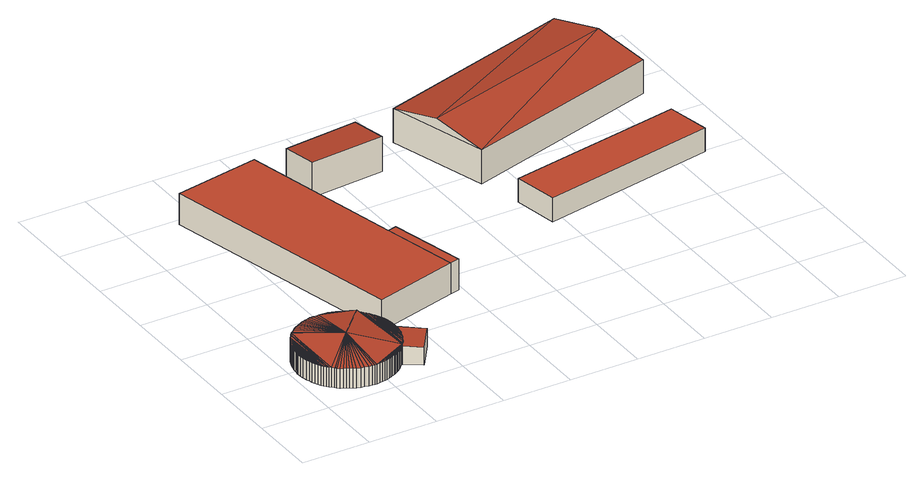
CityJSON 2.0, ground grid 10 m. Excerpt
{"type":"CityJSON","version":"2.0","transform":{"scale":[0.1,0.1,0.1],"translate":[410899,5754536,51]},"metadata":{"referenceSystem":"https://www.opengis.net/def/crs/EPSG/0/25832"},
"CityObjects":{
"building1":{"type":"Building","attributes":{"Gemeindeschluessel":"05515000","Geometrietyp2DReferenz":"3000","function":"31001_2700","roofType":"5000","measuredHeight":4.07},"geometry":[{"type":"Solid","lod":"2","boundaries":[[[[0,1,2,3]],[[4,5,1,0]],[[6,7,5,4]],[[8,9,7,6]],[[10,11,9,8]],[[12,13,11,10]],[[14,15,13,12]],[[16,17,15,14]],[[18,19,17,16]],[[20,21,19,18]],[[22,23,21,20]],[[24,25,23,22]],[[26,27,25,24]],[[28,29,27,26]],[[30,31,29,28]],[[32,33,31,30]],[[34,35,33,32]],[[36,37,35,34]],[[38,39,37,36]],[[40,41,39,38]],[[42,43,41,40]],[[44,45,43,42]],[[46,47,45,44]],[[48,49,47,46]],[[50,51,49,48]],[[52,53,51,50]],[[54,55,53,52]],[[56,57,55,54]],[[58,59,57,56]],[[60,61,59,58]],[[62,63,61,60]],[[64,65,63,62]],[[66,67,65,64]],[[68,69,67,66]],[[70,71,69,68]],[[72,73,71,70]],[[74,75,73,72]],[[76,77,75,74]],[[78,79,77,76]],[[80,81,79,78]],[[82,83,81,80]],[[84,85,83,82]],[[86,87,85,84]],[[88,89,87,86]],[[90,91,89,88]],[[92,93,91,90]],[[94,95,93,92]],[[96,97,95,94]],[[98,99,97,96]],[[100,101,99,98]],[[102,103,101,100]],[[104,105,103,102]],[[106,107,105,104]],[[108,109,107,106]],[[110,111,109,108]],[[112,113,111,110]],[[114,115,113,112]],[[116,117,115,114]],[[118,119,117,116]],[[120,121,119,118]],[[122,123,121,120]],[[124,125,123,122]],[[126,127,125,124]],[[128,129,127,126]],[[130,131,129,128]],[[132,133,131,130]],[[134,135,133,132]],[[136,137,135,134]],[[138,139,137,136]],[[140,141,139,138]],[[142,143,141,140]],[[144,145,143,142]],[[146,147,145,144]],[[148,149,147,146]],[[150,151,149,148]],[[152,153,151,150]],[[154,155,153,152]],[[156,157,155,154]],[[158,159,157,156]],[[160,161,159,158]],[[162,163,161,160]],[[164,165,163,162]],[[166,167,165,164]],[[168,169,167,166]],[[170,171,169,168]],[[172,173,171,170]],[[174,175,173,172]],[[176,177,175,174]],[[178,179,177,176]],[[180,181,179,178]],[[182,183,181,180]],[[184,185,183,182]],[[186,187,185,184]],[[188,189,187,186]],[[190,191,189,188]],[[192,193,191,190]],[[194,195,193,192]],[[196,197,195,194]],[[198,199,197,196]],[[200,201,199,198]],[[202,203,201,200]],[[204,205,203,202]],[[206,207,205,204]],[[208,209,207,206]],[[210,211,209,208]],[[212,213,211,210]],[[214,215,213,212]],[[216,217,215,214]],[[218,219,217,216]],[[220,221,219,218]],[[222,223,221,220]],[[3,2,223,222]],[[144,142,224]],[[146,144,224]],[[148,146,224]],[[150,148,224]],[[152,150,224]],[[154,152,224]],[[156,154,224]],[[158,156,224]],[[160,158,224]],[[162,160,224]],[[164,162,224]],[[166,164,224]],[[168,166,224]],[[170,168,224]],[[170,224,225]],[[172,170,225]],[[174,172,225]],[[176,174,225]],[[178,176,225]],[[180,178,225]],[[182,180,225]],[[184,182,225]],[[186,184,225]],[[188,186,225]],[[190,188,225]],[[192,190,225]],[[194,192,225]],[[225,226,194]],[[196,226,225]],[[198,196,225]],[[198,225,227]],[[200,198,227]],[[200,227,28]],[[200,28,26]],[[202,200,26]],[[202,26,24]],[[204,202,24]],[[204,24,22]],[[206,204,22]],[[206,22,20]],[[208,206,20]],[[208,20,18]],[[210,208,18]],[[210,18,16]],[[212,210,16]],[[212,16,14]],[[212,14,12]],[[214,212,12]],[[214,12,10]],[[216,214,10]],[[216,10,8]],[[218,216,8]],[[218,8,6]],[[218,6,4]],[[220,218,4]],[[220,4,0]],[[220,0,3]],[[3,222,220]],[[228,82,80]],[[228,80,78]],[[228,78,76]],[[228,76,74]],[[228,74,72]],[[228,72,70]],[[228,70,68]],[[228,68,66]],[[228,66,64]],[[228,64,62]],[[228,62,60]],[[225,228,60]],[[225,60,58]],[[225,58,56]],[[225,56,54]],[[225,54,52]],[[225,52,50]],[[225,50,48]],[[225,48,46]],[[225,46,44]],[[225,44,42]],[[225,42,40]],[[225,40,38]],[[225,38,36]],[[225,36,34]],[[225,34,32]],[[225,32,30]],[[30,227,225]],[[114,112,110]],[[114,110,108]],[[116,114,108]],[[118,116,108]],[[118,108,106]],[[120,118,106]],[[120,106,104]],[[122,120,104]],[[122,104,102]],[[124,122,102]],[[126,124,102]],[[126,102,100]],[[128,126,100]],[[128,100,98]],[[130,128,98]],[[130,98,96]],[[132,130,96]],[[132,96,94]],[[134,132,94]],[[134,94,92]],[[136,134,92]],[[136,92,90]],[[138,136,90]],[[140,138,90]],[[140,90,88]],[[224,140,88]],[[224,88,86]],[[224,86,84]],[[224,84,228]],[[228,225,224]],[[28,227,30]],[[140,224,142]],[[82,228,84]],[[194,226,196]],[[1,5,7,9,11,13,15,17,19,21,23,25,27,29,31,33,35,37,39,41,43,45,47,49,51,53,55,57,59,61,63,65,67,69,71,73,75,77,79,81,83,85,87,89,91,93,95,97,99,101,103,105,107,109,111,113,115,117,119,121,123,125,127,129,131,133,135,137,139,141,143,145,147,149,151,153,155,157,159,161,163,165,167,169,171,173,175,177,179,181,183,185,187,189,191,193,195,197,199,201,203,205,207,209,211,213,215,217,219,221,223,2]]]],"semantics":{"surfaces":[{"type":"WallSurface"},{"type":"RoofSurface"},{"type":"GroundSurface"}],"values":[[0,0,0,0,0,0,0,0,0,0,0,0,0,0,0,0,0,0,0,0,0,0,0,0,0,0,0,0,0,0,0,0,0,0,0,0,0,0,0,0,0,0,0,0,0,0,0,0,0,0,0,0,0,0,0,0,0,0,0,0,0,0,0,0,0,0,0,0,0,0,0,0,0,0,0,0,0,0,0,0,0,0,0,0,0,0,0,0,0,0,0,0,0,0,0,0,0,0,0,0,0,0,0,0,0,0,0,0,0,0,0,0,1,1,1,1,1,1,1,1,1,1,1,1,1,1,1,1,1,1,1,1,1,1,1,1,1,1,1,1,1,1,1,1,1,1,1,1,1,1,1,1,1,1,1,1,1,1,1,1,1,1,1,1,1,1,1,1,1,1,1,1,1,1,1,1,1,1,1,1,1,1,1,1,1,1,1,1,1,1,1,1,1,1,1,1,1,1,1,1,1,1,1,1,1,1,1,1,1,1,1,1,1,1,1,1,1,1,1,1,1,1,1,1,1,1,1,1,0,0,0,0,2]]}}]},
"building2":{"type":"Building","attributes":{"Gemeindeschluessel":"05515000","Geometrietyp2DReferenz":"3000","function":"31001_2700","roofType":"2100","measuredHeight":2.83},"geometry":[{"type":"Solid","lod":"2","boundaries":[[[[229,139,141,230]],[[231,137,139,229]],[[232,135,137,231]],[[233,133,135,232]],[[234,131,133,233]],[[235,129,131,234]],[[236,127,129,235]],[[237,125,127,236]],[[238,123,125,237]],[[239,121,123,238]],[[240,119,121,239]],[[241,117,119,240]],[[242,115,117,241]],[[243,113,115,242]],[[244,245,113,243]],[[246,247,245,244]],[[230,141,247,246]],[[244,243,242,241,240,239,238,237,236,235,234,233,232,231,229,230,246]],[[139,137,135,133,131,129,127,125,123,121,119,117,115,113,245,247,141]]]],"semantics":{"surfaces":[{"type":"WallSurface"},{"type":"RoofSurface"},{"type":"GroundSurface"}],"values":[[0,0,0,0,0,0,0,0,0,0,0,0,0,0,0,0,0,1,2]]}}]},
"building3":{"type":"Building","attributes":{"Gemeindeschluessel":"05515000","Geometrietyp2DReferenz":"3000","function":"31001_2700"},"children":["building3-1","building3-2"]},
"building3-1":{"type":"BuildingPart","attributes":{"roofType":"1000","measuredHeight":4.64},"parents":["building3"],"geometry":[{"type":"Solid","lod":"2","boundaries":[[[[248,249,250,251]],[[252,253,249,248]],[[254,255,256,257]],[[251,250,255,254]],[[257,252,248,251,254]],[[249,253,256,255,250]],[[256,253,252,257]]]],"semantics":{"surfaces":[{"type":"WallSurface"},{"type":"RoofSurface"},{"type":"GroundSurface"},{"type":"ClosureSurface"}],"values":[[0,0,0,0,1,2,3]]}}]},
"building3-2":{"type":"BuildingPart","attributes":{"roofType":"1000","measuredHeight":4.63},"parents":["building3"],"geometry":[{"type":"Solid","lod":"2","boundaries":[[[[258,259,253,252]],[[260,261,259,258]],[[257,256,261,260]],[[260,258,252,257]],[[259,261,256,253]],[[256,257,252,253]]]],"semantics":{"surfaces":[{"type":"WallSurface"},{"type":"RoofSurface"},{"type":"GroundSurface"},{"type":"ClosureSurface"}],"values":[[0,0,0,1,2,3]]}}]},
"building4":{"type":"Building","attributes":{"Gemeindeschluessel":"05515000","Geometrietyp2DReferenz":"3000","function":"31001_2700","roofType":"2100","measuredHeight":5.2},"geometry":[{"type":"Solid","lod":"2","boundaries":[[[[262,263,264,265]],[[266,267,263,262]],[[268,269,267,266]],[[265,264,269,268]],[[266,262,265,268]],[[263,267,269,264]]]],"semantics":{"surfaces":[{"type":"WallSurface"},{"type":"RoofSurface"},{"type":"GroundSurface"}],"values":[[0,0,0,0,1,2]]}}]},
"building5":{"type":"Building","attributes":{"Gemeindeschluessel":"05515000","Geometrietyp2DReferenz":"3000","function":"31001_2700","roofType":"1000","measuredHeight":3.5},"geometry":[{"type":"Solid","lod":"2","boundaries":[[[[270,271,272,273]],[[274,275,271,270]],[[276,277,275,274]],[[273,272,277,276]],[[274,270,273,276]],[[271,275,277,272]]]],"semantics":{"surfaces":[{"type":"WallSurface"},{"type":"RoofSurface"},{"type":"GroundSurface"}],"values":[[0,0,0,0,1,2]]}}]},
"building6":{"type":"Building","attributes":{"Gemeindeschluessel":"05515000","Geometrietyp2DReferenz":"3000","function":"31001_2700","roofType":"3100","measuredHeight":6.56},"geometry":[{"type":"Solid","lod":"2","boundaries":[[[[278,279,280,281]],[[282,283,279,278]],[[284,285,283,282]],[[281,280,285,284]],[[278,286,282]],[[284,287,281]],[[278,281,287]],[[287,286,278]],[[286,287,284]],[[284,282,286]],[[279,283,285,280]]]],"semantics":{"surfaces":[{"type":"WallSurface"},{"type":"RoofSurface"},{"type":"GroundSurface"}],"values":[[0,0,0,0,0,0,1,1,1,1,2]]}}]}
},
"vertices":[
[1,80,43],[1,80,14],[1,79,14],[1,79,43],[2,85,43],[2,85,14],[2,89,43],[2,89,14],[3,93,43],[3,93,14],[4,96,43],[4,96,14],[5,100,43],[5,100,14],[6,103,43],[6,103,14],[7,106,43],[7,106,14],[9,110,43],[9,110,14],[11,113,43],[11,113,14],[13,117,43],[13,117,14],[15,120,43],[15,120,14],[18,123,43],[18,123,14],[19,125,43],[19,125,14],[21,127,43],[21,127,14],[24,130,43],[24,130,14],[28,133,43],[28,133,14],[31,136,43],[31,136,14],[34,138,43],[34,138,14],[38,140,43],[38,140,14],[41,142,43],[41,142,14],[44,143,43],[44,143,14],[47,145,43],[47,145,14],[51,146,43],[51,146,14],[54,147,43],[54,147,14],[58,148,43],[58,148,14],[62,149,43],[62,149,14],[67,149,43],[67,149,14],[71,149,43],[71,149,14],[75,149,43],[75,149,14],[77,149,43],[77,149,14],[83,149,43],[83,149,14],[88,148,43],[88,148,14],[93,147,43],[93,147,14],[98,145,43],[98,145,14],[102,143,43],[102,143,14],[106,141,43],[106,141,14],[110,139,43],[110,139,14],[114,137,43],[114,137,14],[117,135,43],[117,135,14],[120,132,43],[120,132,14],[123,130,43],[123,130,14],[125,127,43],[125,127,14],[127,125,43],[127,125,14],[130,122,43],[130,122,14],[132,119,43],[132,119,14],[134,115,43],[134,115,14],[136,112,43],[136,112,14],[138,108,43],[138,108,14],[140,104,43],[140,104,14],[142,99,43],[142,99,14],[143,94,43],[143,94,14],[144,89,43],[144,89,14],[145,84,43],[145,84,14],[145,78,43],[145,78,14],[145,76,43],[145,76,14],[145,75,43],[145,75,14],[145,70,43],[145,70,14],[144,66,43],[144,66,14],[143,62,43],[143,62,14],[143,58,43],[143,58,14],[141,55,43],[141,55,14],[140,52,43],[140,52,14],[139,48,43],[139,48,14],[137,45,43],[137,45,14],[136,42,43],[136,42,14],[134,38,43],[134,38,14],[131,35,43],[131,35,14],[128,31,43],[128,31,14],[128,30,43],[128,30,14],[125,28,43],[125,28,14],[122,25,43],[122,25,14],[119,22,43],[119,22,14],[115,19,43],[115,19,14],[112,17,43],[112,17,14],[109,15,43],[109,15,14],[106,13,43],[106,13,14],[102,12,43],[102,12,14],[99,10,43],[99,10,14],[96,9,43],[96,9,14],[92,8,43],[92,8,14],[88,7,43],[88,7,14],[84,6,43],[84,6,14],[80,6,43],[80,6,14],[75,5,43],[75,5,14],[72,5,43],[72,5,14],[69,6,43],[69,6,14],[64,6,43],[64,6,14],[58,7,43],[58,7,14],[53,8,43],[53,8,14],[48,10,43],[48,10,14],[44,12,43],[44,12,14],[40,14,43],[40,14,14],[36,16,43],[36,16,14],[33,18,43],[33,18,14],[29,20,43],[29,20,14],[26,23,43],[26,23,14],[24,25,43],[24,25,14],[21,28,43],[21,28,14],[19,30,43],[19,30,14],[17,33,43],[17,33,14],[14,36,43],[14,36,14],[12,39,43],[12,39,14],[10,43,43],[10,43,14],[8,47,43],[8,47,14],[6,51,43],[6,51,14],[5,56,43],[5,56,14],[3,60,43],[3,60,14],[2,66,43],[2,66,14],[1,71,43],[1,71,14],[1,77,43],[1,77,14],[127,29,45],[73,78,54],[25,24,45],[20,126,45],[121,131,45],
[128,31,41],[128,30,41],[131,35,41],[134,38,41],[136,42,41],[137,45,41],[139,48,41],[140,52,41],[141,55,42],[143,58,42],[143,62,42],[144,66,42],[145,70,42],[145,75,42],[145,76,42],[179,53,40],[179,53,14],[151,14,40],[151,14,14],
[199,513,50],[199,513,4],[73,490,4],[73,490,50],[254,273,50],[254,273,4],[157,129,50],[157,129,4],[280,162,4],[280,162,50],
[267,276,50],[267,276,4],[294,165,50],[294,165,4],
[242,505,57],[242,505,11],[247,449,11],[247,449,63],[352,517,56],[352,517,11],[357,458,63],[357,458,11],
[720,345,50],[720,345,15],[463,298,15],[463,298,50],[732,282,50],[732,282,15],[475,233,50],[475,233,15],
[449,365,62],[449,365,12],[742,451,12],[742,451,62],[406,512,62],[406,512,12],[698,598,62],[698,598,12],[427,439,78],[720,524,78]
]}
